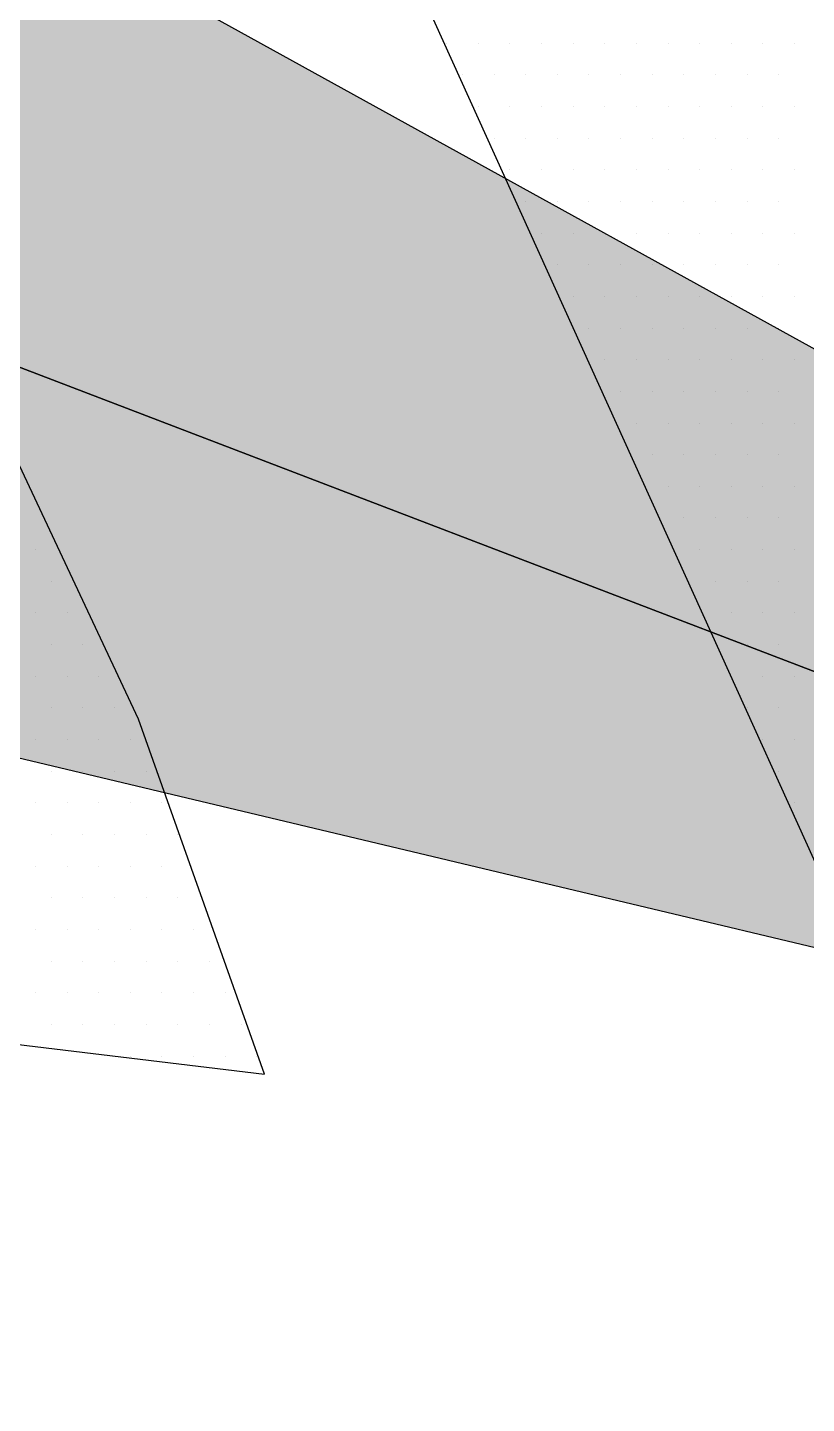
# Paper-space layout 'Layout1' of a CAD drawing. Extents: x -43 to 2298, y -18 to 768.
# Drawn here: x 372.055 to 374.314, y 414.092 to 418.08 of the extents above; entities that cross this region are included whole.
import ezdxf

# ---------------------------------------------------------------- set-up
doc = ezdxf.new("R2010")
doc.units = 0
doc.header["$LTSCALE"] = 2
doc.linetypes.add('CACHEX2', pattern=[0.75, 0.5, -0.25])
doc.layers.add('CARTOUCHE', color=7, linetype='Continuous')
doc.layers.add('LOGO', color=7, linetype='Continuous')

# ---------------------------------------------------------------- blocks, each defined once
blk = doc.blocks.new('A$C715108E3')
at = {"layer": 'LOGO', "color": 131}
for p, q in [((1.8067, -14.5238), (1.8067, -14.5238)), ((1.8138, -14.5238), (1.8138, -14.5238)), ((1.9056, -14.5238), (1.9056, -14.5238)), ((1.9967, -14.5238), (1.9967, -14.5238)), ((2.0889, -14.5238), (2.0889, -14.5238)), ((2.1807, -14.5238), (2.1807, -14.5238)), ((2.2726, -14.5238), (2.2726, -14.5238)), ((2.364, -14.5238), (2.364, -14.5238)), ((2.4559, -14.5238), (2.4559, -14.5238)), ((2.5477, -14.5238), (2.5477, -14.5238)), ((2.6392, -14.5238), (2.6392, -14.5238)), ((2.731, -14.5238), (2.731, -14.5238)), ((2.823, -14.5238), (2.823, -14.5238)), ((1.8479, -14.6152), (1.8479, -14.6152)), ((1.8595, -14.6152), (1.8595, -14.6152)), ((1.9513, -14.6152), (1.9513, -14.6152)), ((2.0432, -14.6152), (2.0432, -14.6152)), ((2.1346, -14.6152), (2.1346, -14.6152)), ((2.2265, -14.6152), (2.2265, -14.6152)), ((2.3183, -14.6152), (2.3183, -14.6152)), ((2.4101, -14.6152), (2.4101, -14.6152)), ((2.5016, -14.6152), (2.5016, -14.6152)), ((2.5934, -14.6152), (2.5934, -14.6152)), ((2.6853, -14.6152), (2.6853, -14.6152)), ((2.7767, -14.6152), (2.7767, -14.6152)), ((1.8899, -14.7076), (1.8899, -14.7076)), ((1.9056, -14.7076), (1.9056, -14.7076)), ((1.9967, -14.7076), (1.9967, -14.7076)), ((2.0889, -14.7076), (2.0889, -14.7076)), ((2.1807, -14.7076), (2.1807, -14.7076)), ((2.2726, -14.7076), (2.2726, -14.7076)), ((2.364, -14.7076), (2.364, -14.7076)), ((2.4559, -14.7076), (2.4559, -14.7076)), ((2.5477, -14.7076), (2.5477, -14.7076)), ((2.6392, -14.7076), (2.6392, -14.7076)), ((2.731, -14.7076), (2.731, -14.7076)), ((2.823, -14.7076), (2.823, -14.7076)), ((1.9311, -14.7991), (1.9311, -14.7991)), ((1.9513, -14.7991), (1.9513, -14.7991)), ((2.0432, -14.7991), (2.0432, -14.7991)), ((2.1346, -14.7991), (2.1346, -14.7991)), ((2.2265, -14.7991), (2.2265, -14.7991)), ((2.3183, -14.7991), (2.3183, -14.7991)), ((2.4101, -14.7991), (2.4101, -14.7991)), ((2.5016, -14.7991), (2.5016, -14.7991)), ((2.5934, -14.7991), (2.5934, -14.7991)), ((2.6853, -14.7991), (2.6853, -14.7991)), ((2.7767, -14.7991), (2.7767, -14.7991)), ((1.9723, -14.8905), (1.9723, -14.8905)), ((1.9967, -14.8905), (1.9967, -14.8905)), ((2.0889, -14.8905), (2.0889, -14.8905)), ((2.1807, -14.8905), (2.1807, -14.8905)), ((2.2726, -14.8905), (2.2726, -14.8905)), ((2.364, -14.8905), (2.364, -14.8905)), ((2.4559, -14.8905), (2.4559, -14.8905)), ((2.5477, -14.8905), (2.5477, -14.8905)), ((2.6392, -14.8905), (2.6392, -14.8905)), ((2.731, -14.8905), (2.731, -14.8905)), ((2.823, -14.8905), (2.823, -14.8905)), ((2.0143, -14.9827), (2.0143, -14.9827)), ((2.0432, -14.9827), (2.0432, -14.9827)), ((2.1346, -14.9827), (2.1346, -14.9827)), ((2.2265, -14.9827), (2.2265, -14.9827)), ((2.3183, -14.9827), (2.3183, -14.9827)), ((2.4101, -14.9827), (2.4101, -14.9827)), ((2.5016, -14.9827), (2.5016, -14.9827)), ((2.5934, -14.9827), (2.5934, -14.9827)), ((2.6853, -14.9827), (2.6853, -14.9827)), ((2.7767, -14.9827), (2.7767, -14.9827)), ((2.0557, -15.0742), (2.0557, -15.0742)), ((2.0889, -15.0742), (2.0889, -15.0742)), ((2.1807, -15.0742), (2.1807, -15.0742)), ((2.2726, -15.0742), (2.2726, -15.0742)), ((2.364, -15.0742), (2.364, -15.0742)), ((2.4559, -15.0742), (2.4559, -15.0742)), ((2.5477, -15.0742), (2.5477, -15.0742)), ((2.6392, -15.0742), (2.6392, -15.0742)), ((2.731, -15.0742), (2.731, -15.0742)), ((2.823, -15.0742), (2.823, -15.0742)), ((2.0975, -15.1655), (2.0975, -15.1655)), ((2.1346, -15.1655), (2.1346, -15.1655)), ((2.2265, -15.1655), (2.2265, -15.1655)), ((2.3183, -15.1655), (2.3183, -15.1655)), ((2.4101, -15.1655), (2.4101, -15.1655)), ((2.5016, -15.1655), (2.5016, -15.1655)), ((2.5934, -15.1655), (2.5934, -15.1655)), ((2.6853, -15.1655), (2.6853, -15.1655)), ((2.7767, -15.1655), (2.7767, -15.1655)), ((2.1388, -15.2579), (2.1388, -15.2579)), ((2.1807, -15.2579), (2.1807, -15.2579)), ((2.2726, -15.2579), (2.2726, -15.2579)), ((2.364, -15.2579), (2.364, -15.2579)), ((2.4559, -15.2579), (2.4559, -15.2579)), ((2.5477, -15.2579), (2.5477, -15.2579)), ((2.6392, -15.2579), (2.6392, -15.2579)), ((2.731, -15.2579), (2.731, -15.2579)), ((2.823, -15.2579), (2.823, -15.2579)), ((2.1807, -15.3493), (2.1807, -15.3493)), ((2.2265, -15.3493), (2.2265, -15.3493)), ((2.3183, -15.3493), (2.3183, -15.3493)), ((2.4101, -15.3493), (2.4101, -15.3493)), ((2.5016, -15.3493), (2.5016, -15.3493)), ((2.5934, -15.3493), (2.5934, -15.3493)), ((2.6853, -15.3493), (2.6853, -15.3493)), ((2.7767, -15.3493), (2.7767, -15.3493)), ((2.2222, -15.4406), (2.2222, -15.4406)), ((2.2726, -15.4406), (2.2726, -15.4406)), ((2.364, -15.4406), (2.364, -15.4406)), ((2.4559, -15.4406), (2.4559, -15.4406)), ((2.5477, -15.4406), (2.5477, -15.4406)), ((2.6392, -15.4406), (2.6392, -15.4406)), ((2.731, -15.4406), (2.731, -15.4406)), ((2.823, -15.4406), (2.823, -15.4406)), ((2.264, -15.5332), (2.264, -15.5332)), ((2.3183, -15.5332), (2.3183, -15.5332)), ((2.4101, -15.5332), (2.4101, -15.5332)), ((2.5016, -15.5332), (2.5016, -15.5332)), ((2.5934, -15.5332), (2.5934, -15.5332)), ((2.6853, -15.5332), (2.6853, -15.5332)), ((2.7767, -15.5332), (2.7767, -15.5332)), ((2.3052, -15.6246), (2.3052, -15.6246)), ((2.364, -15.6246), (2.364, -15.6246)), ((2.4559, -15.6246), (2.4559, -15.6246)), ((2.5477, -15.6246), (2.5477, -15.6246)), ((2.6392, -15.6246), (2.6392, -15.6246)), ((2.731, -15.6246), (2.731, -15.6246)), ((2.823, -15.6246), (2.823, -15.6246)), ((2.3464, -15.7159), (2.3464, -15.7159)), ((2.4101, -15.7159), (2.4101, -15.7159)), ((2.5016, -15.7159), (2.5016, -15.7159)), ((2.5934, -15.7159), (2.5934, -15.7159)), ((2.6853, -15.7159), (2.6853, -15.7159)), ((2.7767, -15.7159), (2.7767, -15.7159)), ((2.3884, -15.8083), (2.3884, -15.8083)), ((2.4559, -15.8083), (2.4559, -15.8083)), ((2.5477, -15.8083), (2.5477, -15.8083)), ((2.6392, -15.8083), (2.6392, -15.8083)), ((2.731, -15.8083), (2.731, -15.8083)), ((2.823, -15.8083), (2.823, -15.8083)), ((2.4296, -15.8994), (2.4296, -15.8994)), ((2.5016, -15.8994), (2.5016, -15.8994)), ((2.5934, -15.8994), (2.5934, -15.8994)), ((2.6853, -15.8994), (2.6853, -15.8994)), ((2.7767, -15.8994), (2.7767, -15.8994)), ((0.6211, -15.991), (0.6211, -15.991)), ((2.4716, -15.991), (2.4716, -15.991)), ((2.5477, -15.991), (2.5477, -15.991)), ((2.6392, -15.991), (2.6392, -15.991)), ((2.731, -15.991), (2.731, -15.991)), ((2.823, -15.991), (2.823, -15.991)), ((0.6668, -16.0834), (0.6668, -16.0834)), ((2.513, -16.0834), (2.513, -16.0834)), ((2.5934, -16.0834), (2.5934, -16.0834)), ((2.6853, -16.0834), (2.6853, -16.0834)), ((2.7767, -16.0834), (2.7767, -16.0834)), ((0.6211, -16.1747), (0.6211, -16.1747)), ((0.7131, -16.1747), (0.7131, -16.1747)), ((2.5548, -16.1747), (2.5548, -16.1747)), ((2.6392, -16.1747), (2.6392, -16.1747)), ((2.731, -16.1747), (2.731, -16.1747)), ((2.823, -16.1747), (2.823, -16.1747)), ((0.6668, -16.2675), (0.6668, -16.2675)), ((0.7588, -16.2675), (0.7588, -16.2675)), ((2.596, -16.2675), (2.596, -16.2675)), ((2.6853, -16.2675), (2.6853, -16.2675)), ((2.7767, -16.2675), (2.7767, -16.2675)), ((0.6211, -16.3587), (0.6211, -16.3587)), ((0.7131, -16.3587), (0.7131, -16.3587)), ((0.8044, -16.3587), (0.8044, -16.3587)), ((2.6382, -16.3587), (2.6382, -16.3587)), ((2.6392, -16.3587), (2.6392, -16.3587)), ((2.731, -16.3587), (2.731, -16.3587)), ((2.823, -16.3587), (2.823, -16.3587)), ((0.6668, -16.45), (0.6668, -16.45)), ((0.7588, -16.45), (0.7588, -16.45)), ((0.8507, -16.45), (0.8507, -16.45)), ((2.6794, -16.45), (2.6794, -16.45)), ((2.6853, -16.45), (2.6853, -16.45)), ((2.7767, -16.45), (2.7767, -16.45)), ((0.6211, -16.5424), (0.6211, -16.5424)), ((0.7131, -16.5424), (0.7131, -16.5424)), ((0.8044, -16.5424), (0.8044, -16.5424)), ((0.8964, -16.5424), (0.8964, -16.5424)), ((2.7207, -16.5424), (2.7207, -16.5424)), ((2.731, -16.5424), (2.731, -16.5424)), ((2.823, -16.5424), (2.823, -16.5424)), ((0.6668, -16.6339), (0.6668, -16.6339)), ((0.7588, -16.6339), (0.7588, -16.6339)), ((0.8507, -16.6339), (0.8507, -16.6339)), ((0.9423, -16.6339), (0.9423, -16.6339)), ((2.7625, -16.6339), (2.7625, -16.6339)), ((2.7767, -16.6339), (2.7767, -16.6339)), ((0.6211, -16.7251), (0.6211, -16.7251)), ((0.7131, -16.7251), (0.7131, -16.7251)), ((0.8044, -16.7251), (0.8044, -16.7251)), ((0.8964, -16.7251), (0.8964, -16.7251)), ((0.988, -16.7251), (0.988, -16.7251)), ((2.8041, -16.7251), (2.8041, -16.7251)), ((2.823, -16.7251), (2.823, -16.7251)), ((0.6668, -16.8175), (0.6668, -16.8175)), ((0.7588, -16.8175), (0.7588, -16.8175)), ((0.8507, -16.8175), (0.8507, -16.8175)), ((0.9423, -16.8175), (0.9423, -16.8175)), ((1.034, -16.8175), (1.034, -16.8175)), ((2.8459, -16.8175), (2.8459, -16.8175)), ((0.6211, -16.909), (0.6211, -16.909)), ((0.7131, -16.909), (0.7131, -16.909)), ((0.8044, -16.909), (0.8044, -16.909)), ((0.8964, -16.909), (0.8964, -16.909)), ((0.988, -16.909), (0.988, -16.909)), ((0.6668, -17.0003), (0.6668, -17.0003)), ((0.7588, -17.0003), (0.7588, -17.0003)), ((0.8507, -17.0003), (0.8507, -17.0003)), ((0.9423, -17.0003), (0.9423, -17.0003)), ((1.034, -17.0003), (1.034, -17.0003)), ((0.6211, -17.0928), (0.6211, -17.0928)), ((0.7131, -17.0928), (0.7131, -17.0928)), ((0.8044, -17.0928), (0.8044, -17.0928)), ((0.8964, -17.0928), (0.8964, -17.0928)), ((0.988, -17.0928), (0.988, -17.0928)), ((1.0801, -17.0928), (1.0801, -17.0928)), ((0.6668, -17.1843), (0.6668, -17.1843)), ((0.7588, -17.1843), (0.7588, -17.1843)), ((0.8507, -17.1843), (0.8507, -17.1843)), ((0.9423, -17.1843), (0.9423, -17.1843)), ((1.034, -17.1843), (1.034, -17.1843)), ((1.1256, -17.1843), (1.1256, -17.1843)), ((0.6211, -17.2756), (0.6211, -17.2756)), ((0.7131, -17.2756), (0.7131, -17.2756)), ((0.8044, -17.2756), (0.8044, -17.2756)), ((0.8964, -17.2756), (0.8964, -17.2756)), ((0.988, -17.2756), (0.988, -17.2756)), ((1.0801, -17.2756), (1.0801, -17.2756)), ((1.1717, -17.2756), (1.1717, -17.2756)), ((0.6668, -17.368), (0.6668, -17.368)), ((0.7588, -17.368), (0.7588, -17.368)), ((0.8507, -17.368), (0.8507, -17.368)), ((0.9423, -17.368), (0.9423, -17.368)), ((1.034, -17.368), (1.034, -17.368)), ((1.1256, -17.368), (1.1256, -17.368)), ((1.2176, -17.368), (1.2176, -17.368)), ((0.8516, -17.4592), (0.8516, -17.4592)), ((0.8964, -17.4592), (0.8964, -17.4592)), ((0.988, -17.4592), (0.988, -17.4592)), ((1.0801, -17.4592), (1.0801, -17.4592)), ((1.1717, -17.4592), (1.1717, -17.4592)), ((1.2634, -17.4592), (1.2634, -17.4592))]:
    blk.add_line(p, q, dxfattribs=at)
blk.add_lwpolyline([(0.2166, -18.8242), (-0.4061, -17.3082), (1.2857, -17.5115), (0.9202, -16.4826), (-0.461, -13.5406), (1.4536, -13.7453), (4.032, -19.4344), (5.206, -17.903), (3.3935, -13.9486), (6.3293, -14.2803), (6.4311, -12.6478), (3.5725, -12.29), (6.1505, -8.6671), (5.6155, -6.8715), (1.6586, -12.1279), (-1.9407, -12.0256)], dxfattribs=at)
blk = doc.blocks.new('A$C581E6685')
at = {"layer": 'LOGO'}
for color, points in [(32, [(-39.8519, 24.2064), (-37.1498, 25.5201), (-23.2602, 17.8548)]), (40, [(-39.8519, 24.2064), (-23.2602, 17.8548), (-38.5844, 21.5046)])]:
    blk.add_hatch(color=color, dxfattribs=at).paths.add_polyline_path(points)
at = {"layer": 'LOGO', "color": 32}
blk.add_lwpolyline([(-39.8519, 24.2064), (-37.1498, 25.5201), (-23.2602, 17.8559)], close=True, dxfattribs=at)
at = {"layer": 'LOGO', "color": 40}
blk.add_lwpolyline([(-39.8519, 24.2064), (-23.2602, 17.8559), (-38.584, 21.5046)], close=True, dxfattribs=at)
at = {"layer": 'LOGO', "color": 32, "linetype": 'CACHEX2', "ltscale": 1.5}
blk.add_ellipse((-38.0538, 23.8138), major_axis=(-19.0311, -3.534), ratio=0.590567, dxfattribs=at)
at = {"layer": 'LOGO', "color": 32}
blk.add_ellipse((-37.6144, 23.8499), major_axis=(-13.5768, -4.2839), ratio=0.791971, dxfattribs=at)
at = {"layer": 'CARTOUCHE'}
blk.add_blockref('A$C715108E3', (-31.6739, 36.3189), dxfattribs=at)

psp = doc.layouts.get("Layout1")

# ---------------------------------------------------------------- block references
at = {"layer": 'LOGO'}
psp.add_blockref('A$C581E6685', (403.1308, 396.2391), dxfattribs=at)

doc.saveas('drawing.dxf')
